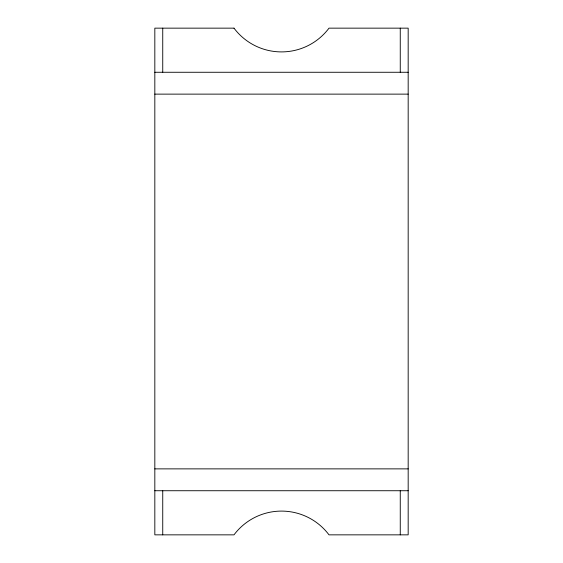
<?xml version="1.0" encoding="UTF-8"?>
<svg xmlns="http://www.w3.org/2000/svg" width="563" height="563" viewBox="0 0 563 563"><rect width="100%" height="100%" fill="white"/><g stroke="black" fill="none" stroke-linecap="round" stroke-linejoin="round"><path stroke-width="0.84" d="M154.825 72.268L408.175 72.268M154.825 94.127L408.175 94.127M154.825 468.873L408.175 468.873M154.825 490.732L408.175 490.732M400.258 28.15L400.258 72.268M400.258 490.732L400.258 534.85M162.742 28.15L162.742 72.268M162.742 490.732L162.742 534.85M233.997 28.15L154.825 28.15L154.825 534.85L233.997 534.85A59.375 59.375 0 0 1 329.003 534.85L408.175 534.85L408.175 28.15L329.003 28.15A59.375 59.375 0 0 1 233.997 28.15"/></g></svg>
